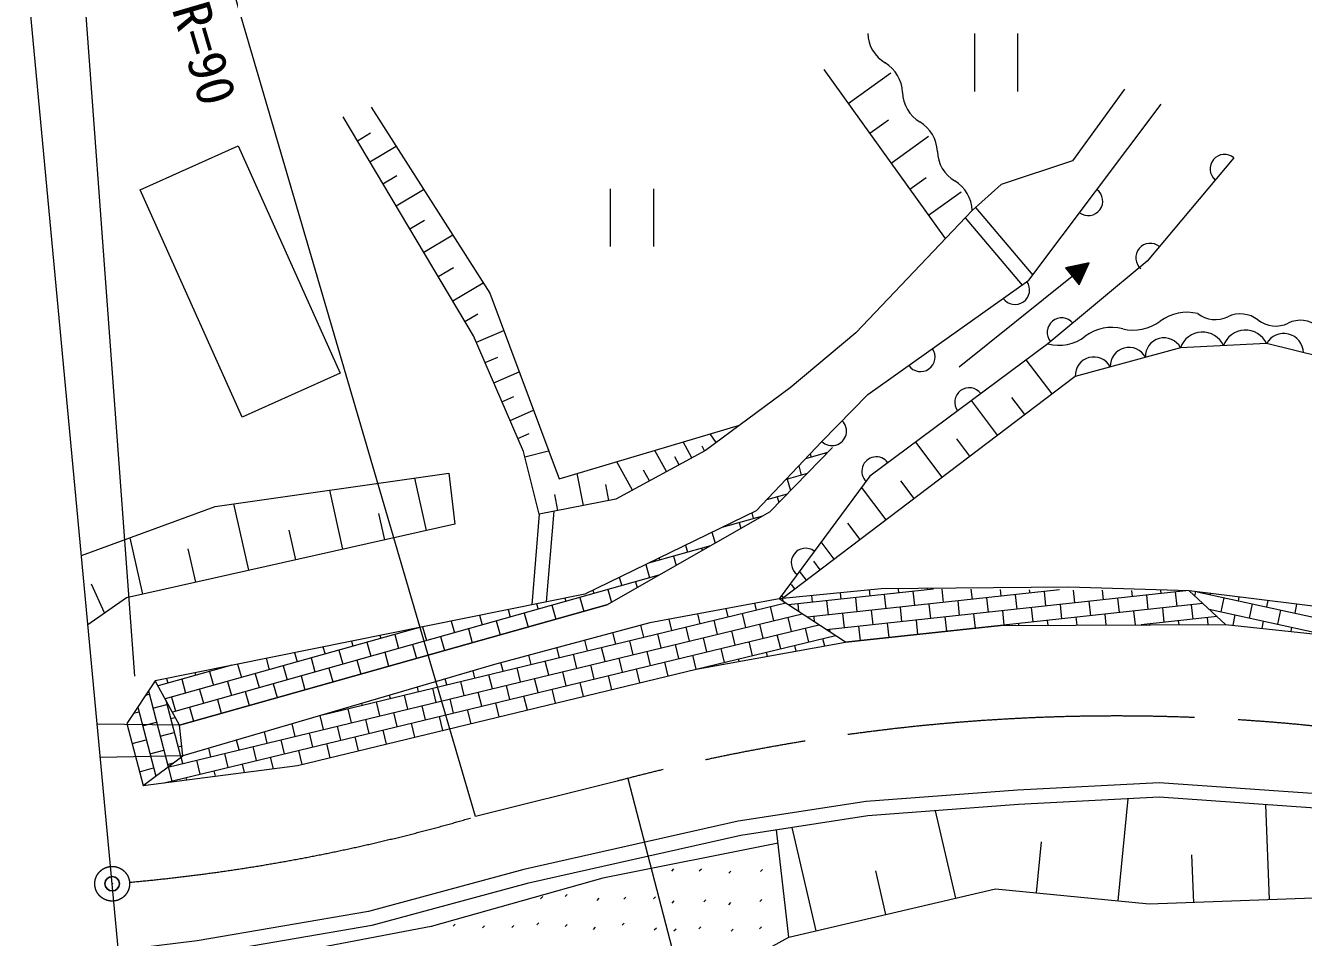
# Model space of a CAD drawing. Units: millimetres, scale not verified. Extents: x 40000 to 680000, y 20000 to 380000.
# Drawn here: x 372538 to 416659, y 310914 to 342392 of the extents above; entities that cross this region are included whole.
import ezdxf
from ezdxf.enums import TextEntityAlignment as Align

# ---------------------------------------------------------------- set-up
doc = ezdxf.new("R2010")
doc.units = ezdxf.units.MM
doc.header["$LTSCALE"] = 1000
doc.header["$PDMODE"] = 32
doc.header["$PDSIZE"] = 500
doc.linetypes.add('CHAIN', pattern=[18.5, 12, -1.5, 3.5, -1.5])
for name, color, linetype, lineweight in [('M-BGD', 7, 'Continuous', 13), ('M-BMK', 2, 'CHAIN', 13), ('M-STR-HTXT', 7, 'Continuous', 13)]:
    doc.layers.add(name, color=color, linetype=linetype, lineweight=lineweight)
doc.layers.add('M-OTRS', color=6, linetype='Continuous')
doc.styles.add('ＭＳ ゴシック', font='')
doc.styles.get('ＭＳ ゴシック').set_extended_font_data('MS Gothic')

msp = doc.modelspace()

# ---------------------------------------------------------------- linework, layer by layer
at = {"layer": 'M-BGD'}
for p, q in [((405298, 342117), (405298, 340117)), ((406798, 340117), (406798, 342117)), ((404298, 335036), (400106, 340872)), ((400945, 339704), (402417, 340762)), ((410478, 340199), (408691, 337725)), ((388008, 331678), (383507, 339237)), ((401684, 338676), (402327, 339138)), ((383996, 338416), (384448, 338685)), ((402423, 337647), (403709, 338571)), ((384427, 337693), (385330, 338231)), ((408691, 337725), (406218, 336900)), ((414257, 337828), (411268, 334255)), ((384879, 336933), (385355, 337216)), ((403069, 336748), (403631, 337151)), ((385332, 336172), (386283, 336738)), ((392725, 336760), (392725, 334760)), ((394225, 334760), (394225, 336760)), ((403715, 335849), (404839, 336656)), ((406218, 336900), (405221, 336007)), ((405221, 336007), (401202, 331781)), ((405331, 336106), (407312, 333778)), ((385809, 335372), (386309, 335670)), ((404977, 335750), (406946, 333436)), ((386285, 334572), (387286, 335167)), ((386787, 333729), (387313, 334043)), ((411268, 334255), (407832, 331403)), ((409265, 334205), (408445, 334029)), ((408445, 334029), (408913, 333444)), ((408460, 334010), (408499, 334041)), ((408476, 333990), (408554, 334053)), ((408492, 333971), (408609, 334064)), ((408507, 333951), (408663, 334076)), ((408523, 333932), (408718, 334088)), ((408538, 333912), (408773, 334100)), ((408554, 333893), (408827, 334111)), ((408570, 333873), (408882, 334123)), ((408585, 333854), (408937, 334135)), ((408601, 333834), (408991, 334146)), ((408617, 333814), (409046, 334158)), ((408632, 333795), (409101, 334170)), ((408648, 333775), (409155, 334181)), ((408663, 333756), (409210, 334193)), ((408679, 333736), (409265, 334205)), ((408695, 333717), (409241, 334154)), ((408710, 333697), (409218, 334103)), ((408726, 333678), (409194, 334053)), ((408742, 333658), (409171, 334002)), ((408913, 333444), (409265, 334205)), ((404775, 330613), (408679, 333736)), ((408484, 333580), (408679, 333736)), ((408757, 333639), (409148, 333951)), ((408773, 333619), (409124, 333900)), ((408788, 333600), (409101, 333850)), ((408804, 333580), (409077, 333799)), ((408820, 333561), (409054, 333748)), ((408835, 333541), (409030, 333697)), ((408851, 333522), (409007, 333647)), ((408866, 333502), (408984, 333596)), ((387288, 332887), (388341, 333514)), ((408882, 333483), (408960, 333545)), ((408898, 333463), (408937, 333494)), ((387710, 332179), (388153, 332443)), ((388104, 331457), (389050, 331865)), ((389726, 327693), (388008, 331678)), ((401202, 331781), (398934, 329891)), ((407832, 331403), (401683, 326834)), ((388406, 330756), (388843, 330945)), ((407982, 329677), (407091, 330852)), ((388707, 330056), (389583, 330434)), ((408779, 330281), (398676, 322619)), ((398934, 329891), (396014, 327727)), ((388987, 329408), (389391, 329583)), ((406101, 328250), (405196, 329444)), ((407042, 328963), (406596, 329551)), ((389266, 328761), (390076, 329110)), ((389534, 328138), (389923, 328306)), ((396388, 328004), (396172, 328296)), ((395545, 327472), (395246, 328020)), ((395984, 327711), (395897, 327870)), ((400033, 328036), (397769, 325644)), ((398236, 325607), (400404, 327830)), ((404191, 326802), (403271, 328014)), ((405146, 327526), (404694, 328123)), ((390276, 325528), (389726, 327693)), ((389774, 327505), (390595, 327714)), ((396014, 327727), (392921, 326043)), ((394666, 326993), (394267, 327727)), ((395105, 327232), (394956, 327506)), ((400227, 327649), (399464, 327434)), ((399631, 327611), (399665, 327491)), ((400146, 327626), (400159, 327579)), ((393492, 326354), (392957, 327337)), ((394079, 326674), (393879, 327041)), ((399231, 327188), (399319, 326874)), ((386380, 324966), (385975, 326769)), ((387149, 326937), (387356, 325184)), ((391802, 325825), (391587, 326928)), ((392681, 325996), (392574, 326546)), ((401683, 326834), (398556, 322608)), ((399530, 326934), (398794, 326727)), ((398837, 326739), (398950, 326338)), ((403221, 326066), (402761, 326672)), ((383494, 324319), (383039, 326350)), ((390920, 325654), (390813, 326205)), ((398833, 326218), (398125, 326019)), ((398491, 326122), (398547, 325925)), ((402251, 325330), (401400, 326452)), ((380244, 323590), (379731, 325878)), ((392921, 326043), (390276, 325528)), ((390525, 322500), (390786, 325627)), ((397769, 325644), (391847, 322767)), ((387356, 325184), (376018, 322642)), ((384937, 324642), (384735, 325544)), ((390276, 325528), (390015, 322397)), ((392613, 322393), (398236, 325607)), ((397978, 325459), (396579, 325066)), ((397182, 325235), (397238, 325036)), ((397609, 325566), (397664, 325370)), ((401353, 324650), (400928, 325211)), ((381869, 323954), (381642, 324970)), ((396238, 324900), (396343, 324525)), ((396695, 325122), (396701, 325100)), ((376584, 322769), (376148, 324712)), ((378414, 323179), (378158, 324323)), ((396189, 324437), (394043, 323834)), ((395324, 324456), (395392, 324213)), ((395874, 324348), (395896, 324269)), ((400456, 323969), (400004, 324565)), ((394410, 324012), (394430, 323942)), ((394911, 324078), (395001, 323758)), ((399979, 323608), (399753, 323906)), ((394401, 323415), (377606, 318695)), ((393953, 323790), (394084, 323326)), ((399503, 323246), (399263, 323563)), ((375267, 322115), (374814, 323111)), ((393039, 323346), (393121, 323055)), ((393602, 323190), (393658, 322990)), ((399104, 322944), (398984, 323102)), ((408550, 323009), (402085, 322953)), ((412716, 322879), (408550, 323009)), ((376018, 322642), (374690, 321709)), ((391847, 322767), (377012, 319777)), ((391163, 322629), (391195, 322514)), ((391677, 322649), (391812, 322168)), ((392125, 322902), (392158, 322785)), ((392639, 322920), (392763, 322479)), ((398556, 322608), (394089, 321776)), ((402085, 322953), (398556, 322608)), ((400852, 321104), (398556, 322608)), ((398706, 322642), (398643, 322725)), ((398676, 322619), (398687, 322522)), ((403881, 322941), (398876, 322398)), ((408238, 322910), (399534, 321967)), ((399671, 322717), (399696, 322487)), ((412595, 322880), (400193, 321535)), ((400193, 322541), (400247, 322044)), ((400667, 322814), (400690, 322595)), ((401188, 322649), (401241, 322152)), ((401662, 322912), (401685, 322703)), ((402182, 322757), (402236, 322260)), ((402664, 322949), (402679, 322811)), ((403176, 322864), (403230, 322367)), ((403670, 322942), (403673, 322918)), ((404174, 322939), (404224, 322475)), ((404721, 322529), (404775, 322032)), ((405180, 322932), (405218, 322583)), ((405715, 322637), (405769, 322140)), ((406187, 322925), (406212, 322691)), ((406709, 322745), (406763, 322247)), ((407194, 322918), (407207, 322798)), ((407704, 322852), (407757, 322355)), ((408200, 322910), (408201, 322906)), ((408704, 322907), (408752, 322463)), ((409710, 322900), (409746, 322571)), ((410243, 322625), (410297, 322127)), ((410717, 322893), (410740, 322678)), ((411237, 322732), (411291, 322235)), ((411723, 322886), (411734, 322786)), ((412231, 322840), (412285, 322343)), ((419199, 322075), (412716, 322879)), ((413968, 321720), (412716, 322879)), ((412914, 322696), (412947, 322850)), ((412989, 322845), (422263, 320824)), ((413437, 322747), (413446, 322788)), ((413819, 322152), (413925, 322641)), ((414414, 322534), (414442, 322665)), ((415391, 322321), (415439, 322541)), ((377853, 318245), (392613, 322393)), ((392613, 322393), (377853, 318245)), ((382787, 318595), (398784, 322459)), ((389197, 322233), (389270, 321973)), ((389751, 322108), (389887, 321627)), ((390180, 322431), (390233, 322243)), ((390714, 322379), (390849, 321897)), ((396801, 321980), (396732, 322268)), ((397405, 321611), (397287, 322097)), ((397773, 322215), (397716, 322451)), ((398377, 321846), (398259, 322332)), ((398745, 322449), (398736, 322490)), ((399199, 322433), (399228, 322168)), ((399349, 322081), (399347, 322090)), ((400744, 322098), (400798, 321601)), ((401739, 322206), (401792, 321709)), ((402733, 322313), (402787, 321816)), ((403727, 322421), (403781, 321924)), ((405272, 322086), (405326, 321589)), ((413189, 322441), (406196, 321683)), ((406266, 322194), (406320, 321696)), ((407260, 322301), (407314, 321804)), ((408255, 322409), (408308, 321912)), ((409249, 322517), (409303, 322020)), ((410794, 322181), (410846, 321705)), ((411788, 322289), (411842, 321792)), ((412782, 322397), (412836, 321900)), ((413403, 322243), (417605, 321327)), ((414796, 321939), (414902, 322428)), ((415773, 321726), (415879, 322215)), ((416368, 322108), (416435, 322418)), ((377321, 316246), (399931, 321707)), ((377449, 316791), (399357, 322083)), ((387231, 321836), (387345, 321432)), ((388214, 322035), (388307, 321702)), ((394089, 321776), (388727, 320338)), ((388789, 321838), (388924, 321356)), ((393885, 321276), (393784, 321695)), ((394857, 321510), (394763, 321902)), ((395829, 321745), (395747, 322085)), ((396433, 321376), (396315, 321862)), ((398008, 321243), (397891, 321729)), ((398980, 321477), (398863, 321963)), ((399750, 321990), (399769, 321813)), ((400852, 321104), (406196, 321683)), ((406196, 321683), (400852, 321104)), ((401295, 321655), (401349, 321158)), ((402290, 321762), (402343, 321265)), ((403284, 321870), (403338, 321373)), ((404278, 321978), (404332, 321481)), ((406196, 321683), (413968, 321720)), ((406817, 321750), (406824, 321686)), ((407811, 321858), (407830, 321691)), ((408806, 321966), (408835, 321696)), ((409800, 322074), (409840, 321700)), ((413676, 321991), (411051, 321706)), ((411345, 321738), (411348, 321708)), ((412339, 321846), (412354, 321713)), ((413333, 321954), (413359, 321717)), ((413968, 321720), (422263, 320824)), ((414230, 321692), (414307, 322046)), ((415230, 321584), (415284, 321833)), ((386189, 321626), (377359, 319145)), ((384773, 321341), (384802, 321237)), ((385284, 321372), (385419, 320891)), ((385756, 321539), (385765, 321507)), ((386248, 321638), (386382, 321161)), ((386863, 321297), (386998, 320815)), ((387826, 321567), (387961, 321086)), ((392913, 321041), (392818, 321435)), ((394489, 320907), (394371, 321393)), ((395461, 321142), (395343, 321628)), ((395695, 320170), (400505, 321331)), ((396064, 320773), (395947, 321259)), ((397036, 321008), (396919, 321494)), ((398612, 320874), (398494, 321360)), ((399584, 321109), (399466, 321595)), ((400131, 320973), (400070, 321226)), ((400301, 321547), (400311, 321458)), ((416230, 321476), (416261, 321620)), ((382807, 320945), (382877, 320696)), ((383358, 320831), (383494, 320350)), ((383790, 321143), (383840, 320966)), ((384321, 321102), (384456, 320620)), ((385900, 321026), (386036, 320545)), ((390969, 320571), (390886, 320917)), ((391941, 320806), (391852, 321176)), ((392545, 320437), (392427, 320923)), ((393517, 320672), (393399, 321158)), ((394120, 320303), (394003, 320789)), ((395092, 320538), (394975, 321024)), ((395695, 320170), (400852, 321104)), ((396668, 320404), (396550, 320890)), ((397640, 320639), (397522, 321125)), ((399145, 320795), (399098, 320991)), ((388727, 320338), (377965, 317180)), ((379858, 320351), (379989, 319884)), ((380841, 320549), (380952, 320155)), ((381824, 320747), (381914, 320425)), ((382396, 320561), (382531, 320079)), ((383975, 320485), (384110, 320004)), ((384938, 320756), (385073, 320274)), ((389025, 320102), (388953, 320399)), ((389997, 320336), (389919, 320658)), ((390600, 319968), (390483, 320454)), ((391573, 320203), (391455, 320689)), ((393148, 320069), (393031, 320555)), ((394723, 319935), (394606, 320421)), ((395695, 320170), (395578, 320656)), ((397174, 320437), (397154, 320522)), ((398160, 320616), (398126, 320757)), ((379656, 320310), (377112, 319595)), ((378383, 320054), (378410, 319960)), ((378891, 320095), (379026, 319614)), ((379366, 320252), (379372, 320230)), ((380470, 320019), (380606, 319538)), ((381433, 320290), (381568, 319809)), ((381926, 316844), (395695, 320170)), ((381926, 316844), (395695, 320170)), ((382050, 319944), (382185, 319463)), ((383012, 320214), (383148, 319733)), ((388053, 319867), (387991, 320122)), ((388656, 319498), (388539, 319984)), ((389628, 319733), (389511, 320219)), ((391204, 319599), (391086, 320085)), ((392176, 319834), (392059, 320320)), ((392779, 319465), (392662, 319951)), ((393751, 319700), (393634, 320186)), ((396188, 320259), (396181, 320287)), ((377012, 319777), (376040, 318301)), ((377853, 318245), (377012, 319777)), ((377400, 319855), (377447, 319689)), ((377928, 319825), (378064, 319343)), ((378545, 319478), (378680, 318997)), ((379508, 319749), (379643, 319268)), ((381087, 319673), (381222, 319192)), ((386109, 319397), (386070, 319558)), ((386712, 319029), (386595, 319515)), ((387081, 319632), (387031, 319840)), ((387684, 319263), (387567, 319750)), ((389260, 319130), (389142, 319616)), ((390232, 319364), (390114, 319850)), ((390835, 318996), (390718, 319482)), ((391807, 319231), (391690, 319717)), ((376681, 319274), (376811, 319308)), ((376781, 319426), (377465, 316803)), ((377381, 319105), (377896, 317129)), ((377582, 319208), (377717, 318727)), ((379161, 319132), (379297, 318651)), ((380124, 319403), (380259, 318922)), ((384768, 318559), (384651, 319045)), ((385137, 319163), (385109, 319276)), ((385740, 318794), (385623, 319280)), ((387316, 318660), (387198, 319146)), ((388288, 318895), (388170, 319381)), ((388891, 318526), (388774, 319012)), ((389863, 318761), (389746, 319247)), ((376270, 318650), (376454, 318698)), ((376410, 318863), (377033, 316478)), ((376937, 318824), (377421, 318950)), ((378199, 318862), (378334, 318380)), ((382824, 318090), (382708, 318572)), ((383193, 318693), (383188, 318713)), ((383796, 318324), (383679, 318810)), ((384165, 318928), (384149, 318995)), ((385372, 318191), (385254, 318677)), ((386344, 318425), (386226, 318911)), ((387919, 318291), (387802, 318777)), ((377853, 318245), (375011, 318281)), ((376040, 318301), (376601, 316153)), ((376040, 318301), (376601, 316153)), ((376580, 318214), (377064, 318340)), ((377547, 318466), (377708, 318508)), ((377965, 317180), (377853, 318245)), ((381852, 317855), (381747, 318290)), ((383427, 317721), (383310, 318207)), ((384400, 317956), (384282, 318442)), ((385975, 317822), (385858, 318308)), ((386947, 318057), (386830, 318543)), ((376222, 317604), (376706, 317730)), ((377190, 317856), (377674, 317983)), ((379908, 317385), (379826, 317726)), ((380880, 317620), (380786, 318008)), ((381483, 317251), (381366, 317737)), ((382455, 317486), (382338, 317972)), ((384031, 317352), (383913, 317838)), ((385003, 317587), (384886, 318073)), ((376832, 317246), (377316, 317373)), ((377800, 317499), (377928, 317532)), ((378936, 317151), (378865, 317444)), ((379539, 316782), (379422, 317268)), ((380511, 317017), (380394, 317503)), ((382087, 316883), (381969, 317369)), ((383059, 317118), (382941, 317604)), ((377965, 317180), (375120, 317121)), ((376601, 316153), (381926, 316844)), ((376604, 316155), (377965, 317180)), ((377442, 316889), (377650, 316943)), ((377595, 316312), (377478, 316798)), ((377964, 316916), (377910, 317139)), ((378567, 316547), (378450, 317033)), ((380096, 316606), (380025, 316899)), ((381093, 316736), (380997, 317134)), ((376475, 316636), (376958, 316763)), ((378101, 316347), (378081, 316430)), ((379099, 316477), (379053, 316665)), ((376605, 316153), (376604, 316155)), ((410260, 312174), (410608, 315696)), ((415488, 312222), (415366, 315492)), ((404655, 312272), (403951, 315285)), ((398891, 310925), (398468, 314624)), ((399834, 311145), (399002, 314707)), ((398520, 314167), (392468, 312963)), ((407443, 312452), (407617, 314214)), ((412872, 312125), (412811, 313760)), ((394855, 313206), (394926, 313277)), ((395801, 313208), (395872, 313279)), ((392468, 312963), (386538, 311295)), ((396816, 313130), (396887, 313201)), ((397912, 313188), (397983, 313259)), ((402245, 311709), (401892, 313215)), ((391172, 312329), (391242, 312400)), ((398891, 310925), (406025, 312593)), ((406025, 312593), (411336, 312068)), ((411336, 312068), (422948, 312500)), ((390323, 312251), (390393, 312322)), ((392272, 312194), (392343, 312265)), ((393198, 312233), (393268, 312304)), ((394215, 312247), (394286, 312317)), ((394865, 312102), (394936, 312172)), ((395953, 312146), (396024, 312217)), ((396818, 312043), (396888, 312114)), ((397893, 312158), (397963, 312228)), ((386538, 311295), (377407, 309559)), ((387299, 311305), (387370, 311376)), ((388318, 311248), (388389, 311318)), ((389330, 311254), (389401, 311324)), ((390185, 311343), (390256, 311413)), ((391167, 311295), (391238, 311365)), ((392143, 311193), (392214, 311264)), ((393140, 311333), (393211, 311404)), ((394246, 311179), (394317, 311250)), ((394926, 311142), (394997, 311213)), ((395782, 311213), (395853, 311284)), ((396897, 311130), (396967, 311200)), ((397876, 311212), (397946, 311283)), ((389966, 306015), (398891, 310925))]:
    msp.add_line(p, q, dxfattribs=at)
for points in [[(384472, 339575), (388568, 333158), (390958, 326740), (397191, 328600)], [(400033, 328036), (401614, 329651), (407180, 333602), (411749, 339683)], [(419207, 330470), (415385, 331413), (412412, 331272), (408779, 330281)], [(374466, 324096), (379079, 325784), (387149, 326937)], [(465554, 305290), (456597, 307721), (446686, 309259), (442659, 309895), (435748, 311549), (428415, 313766), (423656, 314794), (417784, 315823), (411678, 316253), (406785, 315996), (401562, 315610), (397137, 314923), (389740, 313255), (384384, 311810), (378468, 310796), (375745, 310464)], [(446609, 308765), (442562, 309404), (435617, 311066), (428289, 313281), (423560, 314304), (417723, 315326), (411673, 315752), (406817, 315497), (401619, 315113), (397231, 314431), (389860, 312770), (384492, 311321), (378527, 310299), (375792, 309966)]]:
    msp.add_lwpolyline(points, dxfattribs=at)
msp.add_lwpolyline([(380019, 328877), (376495, 336717), (379878, 338238), (383403, 330398)], close=True, dxfattribs=at)
for centre, radius, start, end in [((402855, 342168), 1242, 182.0852, 238.9864), ((401575, 340039), 1242, 2.0852, 58.9864), ((404058, 340129), 1242, 182.0852, 238.9864), ((402778, 338000), 1242, 2.0852, 58.9864), ((405260, 338091), 1242, 182.0852, 238.9864), ((413936, 337444), 500, 50.0862, 230.0862), ((403980, 335962), 1242, 2.0852, 58.9864), ((409231, 336332), 500, 233.0783, 53.0783), ((411370, 334376), 500, 50.0862, 230.0862), ((406703, 333263), 500, 215.37, 35.37), ((408312, 331801), 500, 39.6927, 219.6927), ((412633, 330968), 1526, 75.7997, 127.0253), ((413616, 333227), 988, 232.0106, 295.9714), ((414481, 331450), 988, 52.0106, 115.9714), ((410045, 330446), 1526, 75.7997, 127.0253), ((410794, 333405), 1526, 255.7997, 307.0253), ((413170, 331004), 804, 24.9208, 160.5318), ((414656, 331075), 804, 24.9208, 160.5318), ((415698, 333007), 988, 232.0106, 295.9714), ((416563, 331230), 988, 52.0106, 115.9714), ((408207, 332883), 1526, 255.7997, 307.0253), ((411845, 330968), 644, 28.1722, 182.3381), ((415979, 331081), 680, 1.5118, 150.7489), ((403441, 330948), 500, 215.37, 35.37), ((409423, 330307), 644, 28.1722, 182.3381), ((410634, 330637), 644, 28.1722, 182.3381), ((405122, 329389), 500, 36.613, 216.613), ((400383, 328393), 500, 225.6161, 45.6161), ((401912, 327004), 500, 36.613, 225.2399), ((399473, 323847), 500, 53.5046, 233.5046)]:
    msp.add_arc(centre, radius, start, end, dxfattribs=at)
at = {"layer": 'M-BMK'}
msp.add_line((392966, 316309), (388075, 315086), dxfattribs=at)
msp.add_circle((375529, 312767), 600, dxfattribs=at)
for centre, radius, start, end in [((410200, 251412), 67146, 71.90706, 104.87153), ((370523, 374959), 62393, 275.15282, 286.3385)]:
    msp.add_arc(centre, radius, start, end, dxfattribs=at)
at = {"layer": 'M-OTRS'}
msp.add_point((375529, 312767), dxfattribs=at)
at = {"layer": 'M-STR-HTXT'}
for p, q in [((376316, 319933), (374189, 348723)), ((378407, 282094), (372538, 344635)), ((388075, 315086), (379636, 343874)), ((393333, 316405), (400869, 287367))]:
    msp.add_line(p, q, dxfattribs=at)

# ---------------------------------------------------------------- texts
at = {"layer": 'M-STR-HTXT', "style": 'ＭＳ ゴシック'}
msp.add_text('R=90', height=1320, rotation=286.338, dxfattribs=at).set_placement((377200, 342860), align=Align.BOTTOM_LEFT)

doc.saveas('drawing.dxf')
